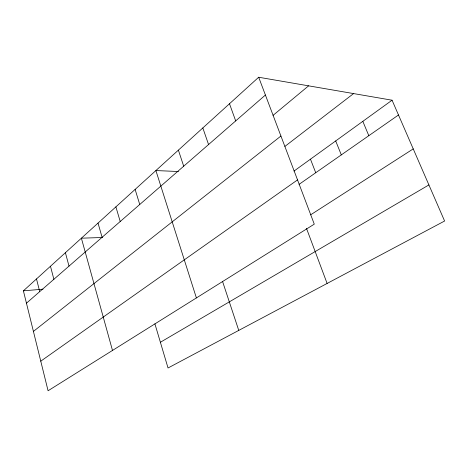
<?xml version="1.0" encoding="UTF-8"?>
<svg xmlns="http://www.w3.org/2000/svg" width="468" height="468" viewBox="0 0 468 468"><rect width="100%" height="100%" fill="white"/><g stroke="black" fill="none" stroke-linecap="round" stroke-linejoin="round"><path stroke-width="0.7" d="M258.681 77.243L314.28 224.154L48.075 390.757L23.4 290.833L258.681 77.243L392.067 100.205L444.6 221.019L168.035 367.983L154.902 323.827M26.448 303.188L265.409 95.027M273.066 115.339L308.605 85.837M33.415 331.402L280.929 136.03M284.918 146.396L353.58 93.582M294.003 171.072L392.067 100.205M40.769 361.167L297.531 179.905M299.04 184.386L398.496 114.982M310.576 214.859L413.238 148.894M160.384 342.266L428.904 184.93M23.4 290.833L42.986 289.183M102.521 237.492L81.385 238.194L112.495 350.438M178.489 171.522L155.897 170.557L196.396 297.929M362.823 121.341L368.819 135.691M335.696 140.938L341.307 154.89M310.471 159.173L315.73 172.739M306.517 228.437L327.114 283.45M229.49 103.744L235.691 120.919M202.831 127.945L208.564 144.548M222.528 281.373L238.756 330.402M178.39 150.134L183.702 166.204M135.123 189.411L139.745 204.493M115.888 206.874L120.217 221.504M98.023 223.09L102.088 237.299M65.403 252.702L69.007 266.116M50.474 266.257L53.878 279.297M36.504 278.94L39.721 291.628"/></g></svg>
